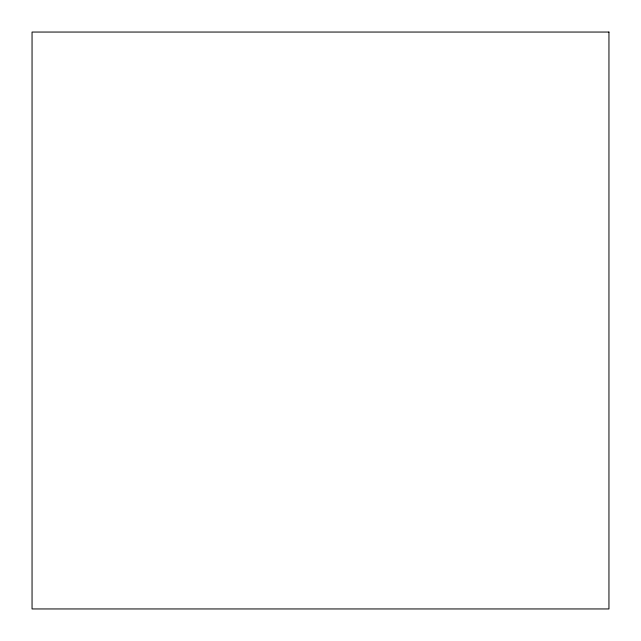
<?xml version="1.0" encoding="UTF-8"?>
<svg xmlns="http://www.w3.org/2000/svg" width="641" height="641" viewBox="0 0 641 641"><rect width="100%" height="100%" fill="white"/><g stroke="black" fill="none" stroke-linecap="round" stroke-linejoin="round"><path stroke-width="0.96" d="M608.95 32.05L32.05 32.05L32.05 608.95L608.95 608.95L608.95 32.05"/></g></svg>
